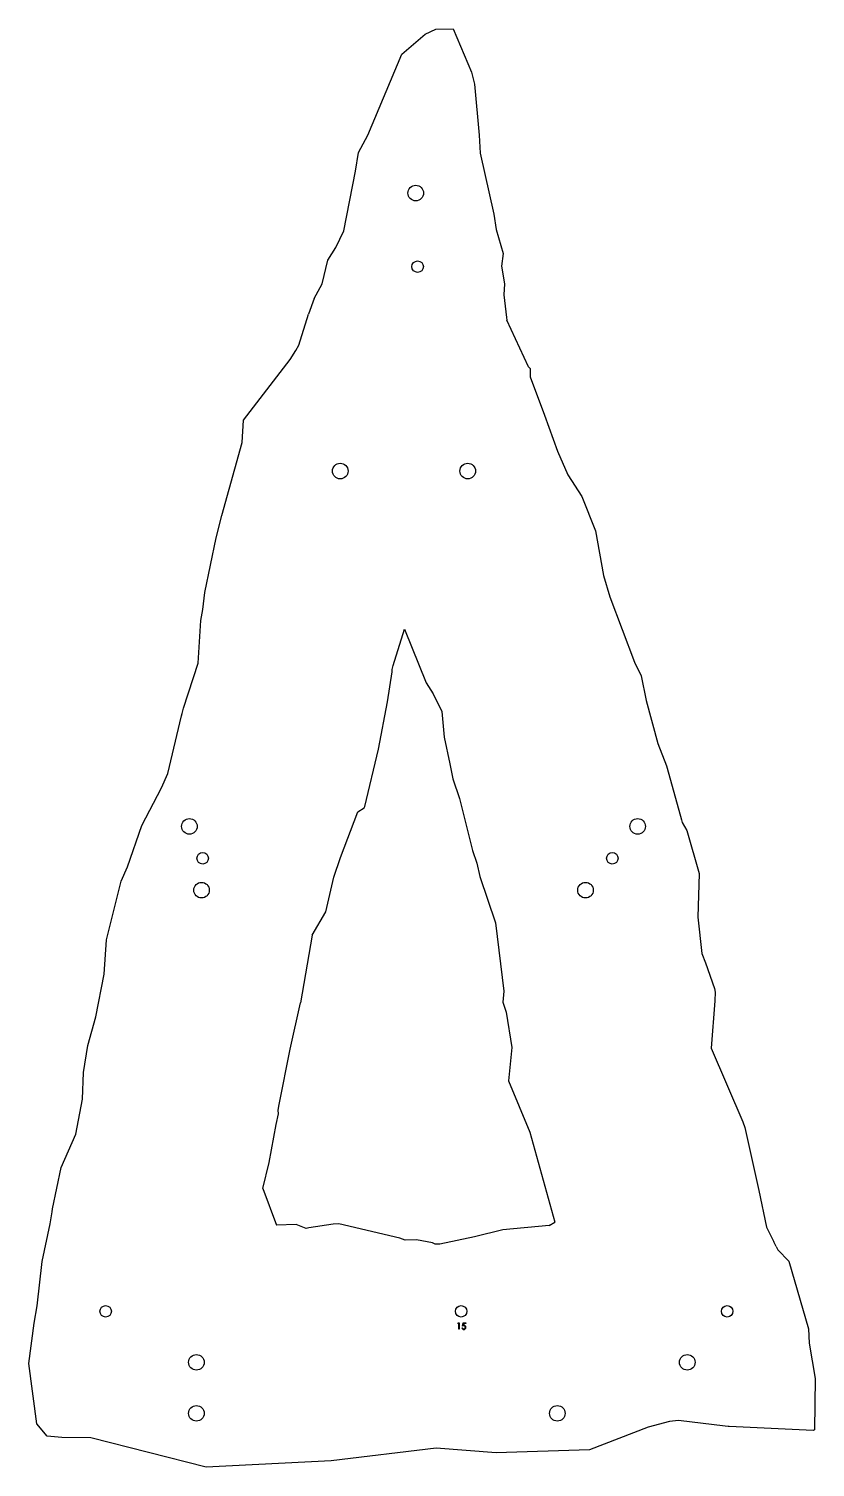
# Model space of a CAD drawing. Header units: millimetres. Extents: x 98 to 715, y 120 to 1249.
import ezdxf

# ---------------------------------------------------------------- set-up
doc = ezdxf.new("R2010")
doc.units = ezdxf.units.MM
doc.linetypes.add('SLD-Durchgehend', pattern=[0])

msp = doc.modelspace()

# ---------------------------------------------------------------- linework, layer by layer
at = {"color": 7, "linetype": 'SLD-Durchgehend', "lineweight": 25}
for p, q in [((390.5, 1228.7), (408.9, 1244.3)), ((408.9, 1244.3), (417.2, 1248.3)), ((417.2, 1248.3), (430.9, 1248.5)), ((430.9, 1248.5), (445.2, 1214.5)), ((363.9, 1165.2), (390.5, 1228.7)), ((445.2, 1214.5), (447.6, 1205.1)), ((447.6, 1205.1), (451.2, 1165.2)), ((356.7, 1151.4), (363.9, 1165.2)), ((451.2, 1165.2), (452.1, 1151)), ((354.3, 1137), (356.7, 1151.4)), ((452.1, 1151), (462.8, 1103.1)), ((345.2, 1090.2), (354.3, 1137)), ((462.8, 1103.1), (464.6, 1091.1)), ((338.8, 1077), (345.2, 1090.2)), ((464.6, 1091.1), (470, 1072.2)), ((332.7, 1067.1), (338.8, 1077)), ((470, 1072.2), (468.9, 1062.3)), ((328.2, 1048.5), (332.7, 1067.1)), ((468.9, 1062.3), (471.2, 1048.4)), ((321.9, 1037), (328.2, 1048.5)), ((471.2, 1048.4), (470.6, 1039.9)), ((470.6, 1039.9), (472.6, 1022.1)), ((321.9, 1037), (317.5, 1024.6)), ((309.8, 1000.5), (317.5, 1024.6)), ((472.6, 1022.1), (472.9, 1019.9)), ((489.9, 983.5), (472.9, 1019.9)), ((302.9, 989.1), (307.4, 996.1)), ((307.4, 996.1), (309.8, 1000.5)), ((266.5, 941.7), (302.9, 989.1)), ((489.9, 983.5), (491.3, 982.1)), ((491.3, 982.1), (491.4, 975.5)), ((491.4, 975.5), (502.6, 945.6)), ((265.3, 924.2), (266.5, 941.7)), ((502.6, 945.6), (512.6, 917.3)), ((249.5, 866.9), (265.3, 924.2)), ((512.6, 917.3), (520.7, 898.6)), ((520.7, 898.6), (531.8, 881.8)), ((531.8, 881.8), (542.5, 854.7)), ((245.1, 849.4), (249.5, 866.9)), ((236.2, 806.5), (245.1, 849.4)), ((542.5, 854.7), (548.8, 819.8)), ((548.8, 819.8), (553.7, 803)), ((234.4, 793.2), (236.2, 806.5)), ((553.7, 803), (573.1, 751.9)), ((232.9, 784.5), (234.4, 793.2)), ((230.8, 751.1), (232.9, 784.5)), ((383.9, 749.1), (392.6, 777.7)), ((392.6, 777.7), (409.8, 735.6)), ((219.4, 715.6), (230.8, 751.1)), ((383, 746.1), (383.9, 749.1)), ((383, 744.3), (383, 746.1)), ((573.1, 751.9), (578.3, 741.2)), ((379.5, 720.7), (383, 744.3)), ((409.8, 735.6), (415.2, 726.9)), ((578.3, 741.2), (582.2, 721.8)), ((415.2, 726.9), (422, 713)), ((217.7, 709.8), (218.4, 711.6)), ((218.4, 711.6), (219.4, 715.6)), ((372.2, 683.7), (379.5, 720.7)), ((422, 713), (423.7, 693.1)), ((582.2, 721.8), (591.3, 688)), ((207.2, 664.5), (217.7, 709.8)), ((423.7, 693.1), (428.3, 672.2)), ((361.7, 638.7), (372.2, 683.7)), ((591.3, 688), (598.1, 670.6)), ((428.3, 672.2), (430.7, 660.4)), ((598.1, 670.6), (609.2, 631.1)), ((202.1, 653.2), (207.2, 664.5)), ((430.7, 660.4), (435.8, 644.8)), ((186.8, 623.8), (202.1, 653.2)), ((435.8, 644.8), (446, 604)), ((342.5, 598.5), (356.1, 634.5)), ((356.1, 634.5), (361.1, 637.5)), ((361.1, 637.5), (361.7, 638.7)), ((175.5, 591.4), (186.8, 623.8)), ((609.2, 631.1), (610.1, 628.2)), ((610.1, 628.2), (610.6, 626.1)), ((610.6, 626.1), (614.2, 619.9)), ((614.2, 619.9), (623.9, 586)), ((337.3, 583.1), (342.5, 598.5)), ((446, 604), (449.4, 594.1)), ((170.5, 580), (175.5, 591.4)), ((449.4, 594.1), (451.8, 583.7)), ((158.9, 534), (170.5, 580)), ((331.1, 556), (337.3, 583.1)), ((451.8, 583.7), (464.2, 547.4)), ((623.9, 586), (622.9, 551.7)), ((320.3, 537.8), (331.1, 556)), ((464.2, 547.4), (470.6, 493.7)), ((622.9, 551.7), (625.9, 523.2)), ((157.1, 507.2), (158.9, 534)), ((320.3, 537.8), (311.1, 484.6)), ((625.9, 523.2), (628.7, 516)), ((628.7, 516), (635.8, 495.9)), ((150.5, 473.6), (157.1, 507.2)), ((470.6, 493.7), (469.9, 485.2)), ((469.9, 485.2), (472.4, 477.3)), ((636.2, 486.2), (633.3, 449.1)), ((635.8, 495.9), (636.5, 493)), ((636.5, 493), (636.2, 486.2)), ((303.1, 448.4), (311.1, 484.6)), ((472.4, 477.3), (476.8, 449.6)), ((144.3, 451.2), (150.5, 473.6)), ((140.8, 429.9), (144.3, 451.2)), ((294.4, 404.8), (303.1, 448.4)), ((476.8, 449.6), (474.2, 423.4)), ((633.3, 449.1), (658.1, 391.2)), ((140.1, 409.1), (140.8, 429.9)), ((474.2, 423.4), (491, 383.3)), ((134.8, 381.7), (140.1, 409.1)), ((292.1, 389.2), (293.8, 397.6)), ((293.7, 400.5), (294.4, 404.8)), ((293.8, 397.6), (293.7, 400.5)), ((286.6, 359.5), (292.1, 389.2)), ((658.1, 391.2), (659.7, 386.8)), ((659.7, 386.8), (670.7, 337.5)), ((123.4, 355.4), (134.8, 381.7)), ((491, 383.3), (510.7, 312.7)), ((116.5, 323.2), (123.4, 355.4)), ((281.7, 338.9), (286.6, 359.5)), ((281.7, 338.9), (292.2, 310.3)), ((670.7, 337.5), (676.6, 308.6)), ((114.8, 311.3), (116.3, 320.7)), ((116.3, 320.7), (116.5, 323.2)), ((108.5, 281.8), (114.8, 311.3)), ((307.8, 310.9), (292.2, 310.3)), ((315.7, 307.6), (307.8, 310.9)), ((317.8, 308.2), (315.7, 307.6)), ((336.7, 311.1), (317.8, 308.2)), ((341.3, 311.3), (336.7, 311.1)), ((389, 300.2), (341.3, 311.3)), ((469.9, 306.7), (447.7, 301)), ((506.1, 310), (469.9, 306.7)), ((506.1, 310), (510.7, 312.7)), ((676.6, 308.6), (682.3, 297.3)), ((393.3, 298.5), (389, 300.2)), ((402.1, 298.8), (393.3, 298.5)), ((414.7, 296.3), (402.1, 298.8)), ((416.7, 295.4), (414.7, 296.3)), ((420.5, 295.3), (416.7, 295.4)), ((447.7, 301), (420.5, 295.3)), ((684.2, 293.6), (682.3, 297.3)), ((684.2, 293.6), (685.5, 291)), ((685.5, 291), (694.1, 282.1)), ((694.1, 282.1), (709.6, 228.9)), ((104.6, 247), (108.5, 281.8)), ((102.3, 233.5), (104.6, 247)), ((98, 201.7), (102.3, 233.5)), ((709.6, 228.9), (710.1, 217.6)), ((710.1, 217.6), (714.9, 190.1)), ((104.4, 154.4), (98, 201.7)), ((714.9, 190.1), (714.3, 149.8)), ((112.5, 144.8), (104.4, 154.4)), ((583.8, 151.8), (537.7, 134.2)), ((600.7, 156.4), (583.8, 151.8)), ((607.6, 157), (600.7, 156.4)), ((644.2, 152.7), (607.6, 157)), ((646.7, 152.5), (644.2, 152.7)), ((647.5, 152.3), (646.7, 152.5)), ((713.3, 149.2), (647.5, 152.3)), ((714.3, 149.8), (713.3, 149.2)), ((123.8, 143.8), (112.5, 144.8)), ((146.8, 143.5), (123.8, 143.8)), ((237.1, 120.4), (146.8, 143.5)), ((417.6, 135.5), (335.1, 125.5)), ((464.7, 131.6), (417.6, 135.5)), ((335.1, 125.5), (237.1, 120.4)), ((537.7, 134.2), (464.7, 131.6))]:
    msp.add_line(p, q, dxfattribs=at)
at = {"color": 2, "linetype": 'SLD-Durchgehend', "lineweight": 25, "true_color": 0xffff00}
for p, q in [((434.5, 233.1), (434.8, 233.6)), ((435.3, 233.1), (434.5, 233.1)), ((434.8, 233.6), (435.7, 233.6)), ((435.3, 228.6), (435.3, 233.1)), ((435.7, 228.6), (435.3, 228.6)), ((435.7, 233.6), (435.7, 228.6)), ((437.6, 229.8), (438.1, 229.8)), ((438.1, 231.1), (438.7, 233.6)), ((438.7, 233.6), (440.7, 233.6)), ((439, 233.1), (438.7, 231.7)), ((440.7, 233.1), (439, 233.1)), ((440.7, 233.6), (440.7, 233.1))]:
    msp.add_line(p, q, dxfattribs=at)
at = {"color": 2, "linetype": 'SLD-Durchgehend', "lineweight": 25, "true_color": 0xffff00, "flags": 128}
for points in [[(439.2, 231.3), (438.6, 231.2), (438.1, 231.1)], [(438.7, 231.7), (439.1, 231.8), (439.3, 231.8)]]:
    msp.add_lwpolyline(points, dxfattribs=at)
at = {"color": 7, "linetype": 'SLD-Durchgehend', "lineweight": 25}
for centre, radius in [((401.5, 1119.7), 6.12), ((403, 1062), 4.5), ((342.3, 901.7), 6.12), ((442.3, 901.7), 6.12), ((224, 623), 6.12), ((575.6, 623), 6.12), ((234.4, 598), 4.5), ((555.7, 598), 4.5), ((233.5, 573), 6.12), ((534.7, 573), 6.12), ((158.3, 242.7), 4.5), ((437.1, 242.7), 4.5), ((645.8, 242.7), 4.5), ((229.5, 202.7), 6.12), ((614.5, 202.7), 6.12), ((229.5, 162.7), 6.12), ((512.6, 162.7), 6.12)]:
    msp.add_circle(centre, radius, dxfattribs=at)
at = {"color": 2, "linetype": 'SLD-Durchgehend', "lineweight": 25, "true_color": 0xffff00}
for centre, radius, start, end in [((439.2, 230), 1.53, 184.5602, 269.9336), ((439.1, 230), 1.09, 190.0307, 271.6915), ((439.3, 230.2), 1.11, 359.9114, 95.1539), ((439.2, 230.2), 1.25, 269.1173, 0.8375), ((439.2, 230.1), 1.7, 268.364, 2.2254), ((439.3, 230.3), 1.55, 356.9517, 90.8312)]:
    msp.add_arc(centre, radius, start, end, dxfattribs=at)

doc.saveas('drawing.dxf')
